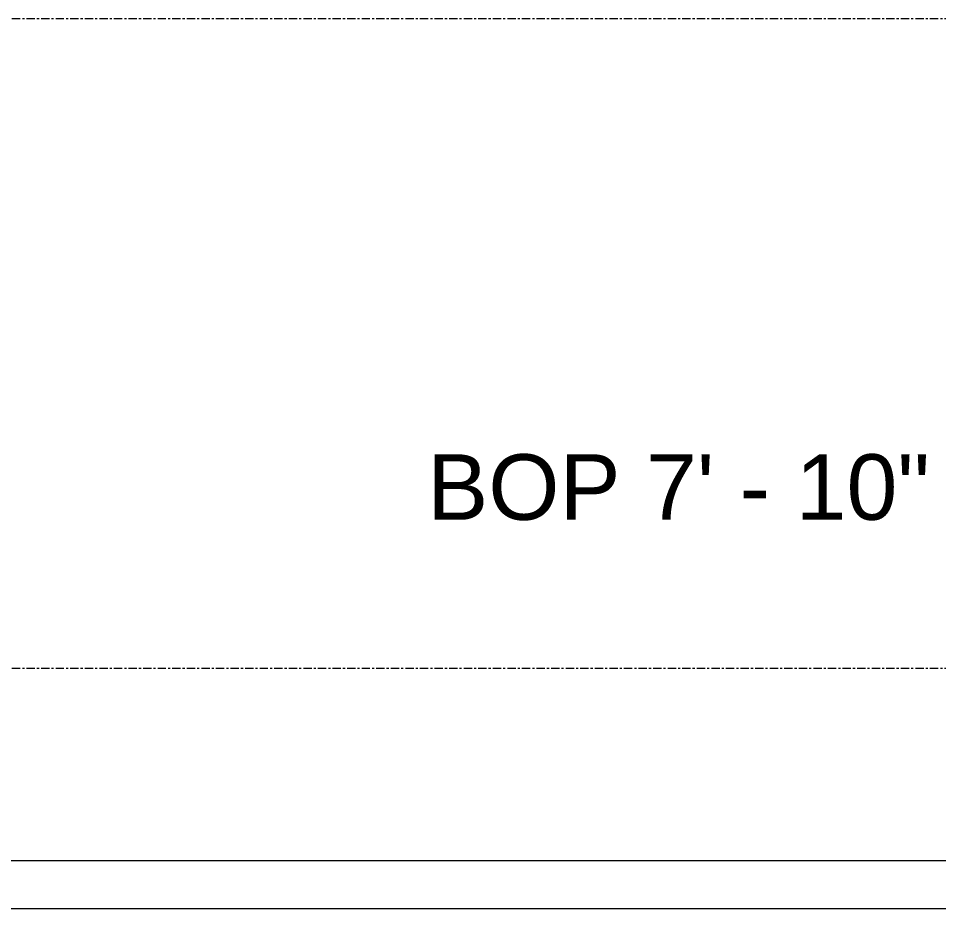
# Model space of a CAD drawing. Header units: inches. Extents: x -3679 to 241, y -496 to 1784.
# Drawn here: x -2105.9 to -2050.6, y 324.6 to 378 of the extents above; entities that cross this region are included whole.
import ezdxf

# ---------------------------------------------------------------- set-up
doc = ezdxf.new("R2010")
doc.units = ezdxf.units.IN
doc.header["$MEASUREMENT"] = 0
doc.linetypes.add('Grid Line', pattern=[0.875, 0.5, -0.125, 0.125, -0.125])
for name, color, linetype, lineweight in [('G-ANNO-DIMS', 251, 'Continuous', 9), ('P-PIPE', 1, 'Continuous', 9), ('S-GRID', 8, 'Continuous', 9)]:
    doc.layers.add(name, color=color, linetype=linetype, lineweight=lineweight)
doc.styles.add('Arial', font='arial.ttf', dxfattribs={"height": 3.934132})

msp = doc.modelspace()

# ---------------------------------------------------------------- linework, layer by layer
at = {"layer": 'P-PIPE'}
for p, q in [((-2028.992, 327.437), (-2129.008, 327.437)), ((-2129.008, 324.562), (-2028.992, 324.562))]:
    msp.add_line(p, q, dxfattribs=at)
at = {"layer": 'S-GRID', "linetype": 'Grid Line'}
for p, q in [((-3666.394, 378), (228, 378)), ((-3666.394, 339), (226, 339))]:
    msp.add_line(p, q, dxfattribs=at)

# ---------------------------------------------------------------- texts
at = {"layer": 'G-ANNO-DIMS', "insert": (-2081.331, 351.835), "char_height": 3.93413, "width": 35.952, "attachment_point": 1, "line_spacing_factor": 0.938532, "style": 'Arial'}
msp.add_mtext('BOP 7\' - 10"', dxfattribs=at)

doc.saveas('drawing.dxf')
